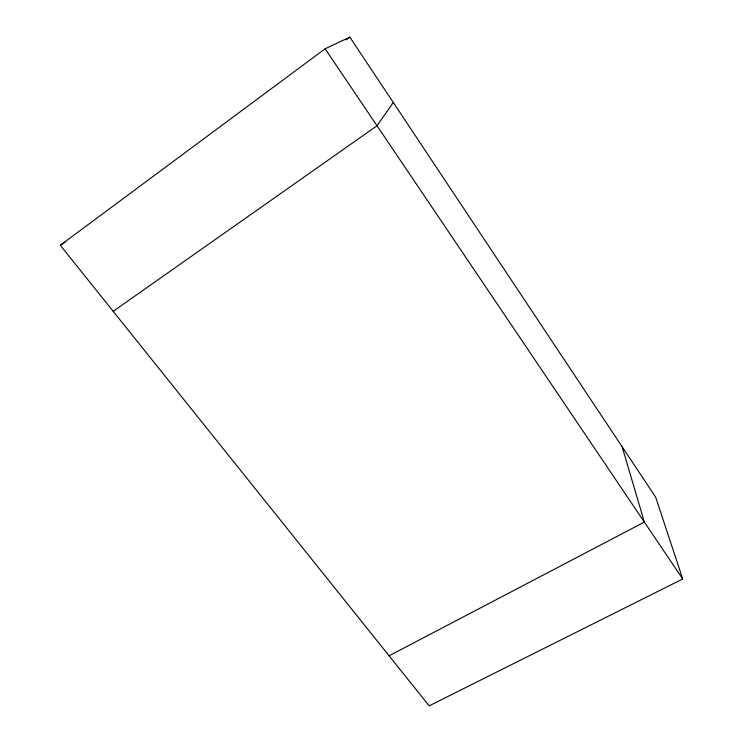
<?xml version="1.0" encoding="UTF-8"?>
<svg xmlns="http://www.w3.org/2000/svg" width="743" height="743" viewBox="0 0 743 743"><rect width="100%" height="100%" fill="white"/><g stroke="black" fill="none" stroke-linecap="round" stroke-linejoin="round"><path stroke-width="1.11" d="M393.298 102.515L377.017 125.753L113.187 311.317M60.285 245.274L325.109 48.787L349.851 37.15L655.707 497.243L682.715 578.964L429.185 705.85L60.285 245.274L65.143 242.172M346.117 39.908L349.851 37.15M389.1 655.8L644.348 522.088L622.151 446.757M325.109 48.787L682.715 578.964"/></g></svg>
